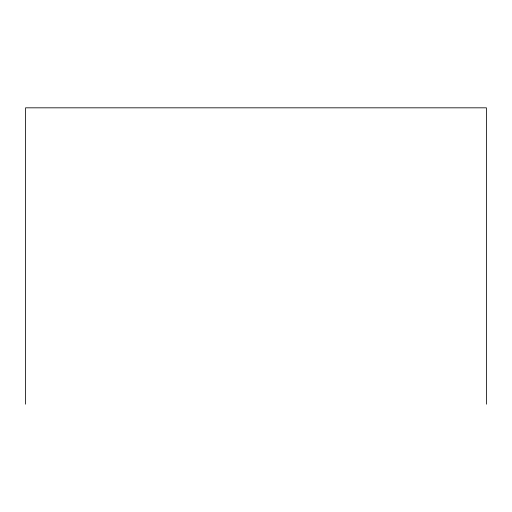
<?xml version="1.0" encoding="UTF-8"?>
<svg xmlns="http://www.w3.org/2000/svg" width="512" height="512" viewBox="0 0 512 512"><rect width="100%" height="100%" fill="white"/><g stroke="black" fill="none" stroke-linecap="round" stroke-linejoin="round"><path stroke-width="0.77" d="M486.4 404.179L486.4 107.821L25.6 107.821L25.6 404.179"/></g></svg>
